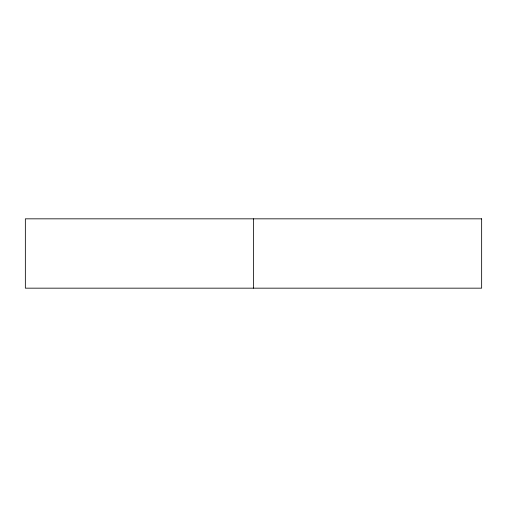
<?xml version="1.0" encoding="UTF-8"?>
<svg xmlns="http://www.w3.org/2000/svg" width="507" height="507" viewBox="0 0 507 507"><rect width="100%" height="100%" fill="white"/><g stroke="black" fill="none" stroke-linecap="round" stroke-linejoin="round"><path stroke-width="0.76" d="M253.5 218.834L253.5 288.166M481.65 218.834L25.35 218.834L25.35 288.166L481.65 288.166L481.65 218.834"/></g></svg>
